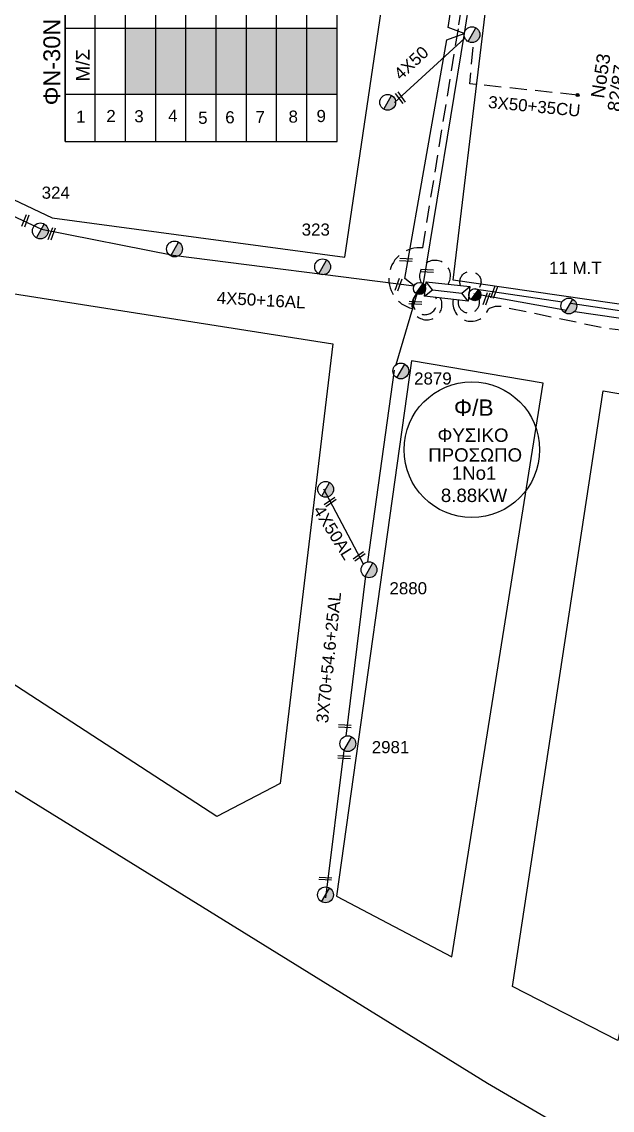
# Model space of a CAD drawing. Header units: millimetres. Extents: x 938 to 3112, y 793 to 1825.
# Drawn here: x 1315.6 to 1403.6, y 1164.4 to 1326.3 of the extents above; entities that cross this region are included whole.
import ezdxf
from ezdxf.enums import TextEntityAlignment as Align

# ---------------------------------------------------------------- set-up
doc = ezdxf.new("R2010")
doc.units = ezdxf.units.MM
doc.linetypes.add('DASHED', pattern=[19.05, 12.7, -6.35])
for name, color, linetype in [('Ασφαλειοκιβώτια Χ.Τ 9 αναχωρήσεων', 7, 'Continuous'), ('Γυμνά εναέρια ΧΤ (3Φ)   3x50+35CU', 7, 'Continuous'), ('Γυμνά εναέρια ΧΤ (3Φ)   4x50AL', 7, 'Continuous'), ('Γυμνά εναέρια ΧΤ και ΦΟΠ (3Φ)   4x50+16AL', 7, 'Continuous'), ('Επιγραφές - Σχήματα', 7, 'Continuous'), ('Καλώδια ΧΤ   3x150+50ALXLPE', 7, 'DASHED'), ('Καλώδια ΧΤ   3x150+70AL', 7, 'DASHED'), ('Μηχανική τομή', 7, 'Continuous'), ('Στύλος ΦΜ', 7, 'Continuous'), ('Στύλος ΦΜ @ 1', 7, 'Continuous'), ('Συνδέσεις', 7, 'Continuous'), ('Συνεστραμμένα ΧΤ   3x70+54.6+25AL', 7, 'SYN_LINE'), ('Υποσταθμός εναέριος 2 στύλων', 7, 'Continuous'), ('Υποσταθμός πόλεως', 7, 'Continuous'), ('Υπόβαθρο ΔΕΗ', 7, 'Continuous')]:
    doc.layers.add(name, color=color, linetype=linetype)
doc.styles.add('ar', font='arial.ttf')
doc.styles.get("Standard").update_dxf_attribs({"font": 'arial.ttf'})
doc.linetypes.add('SYN_LINE', pattern='A,0.5,-0.0001,["/\\/\\/\\/",Standard,S=0.1,R=0,X=0,Y=-0.05],-0.25', length=0.7501)

# ---------------------------------------------------------------- blocks, each defined once
blk = doc.blocks.new('ΑΣΦΑΛΕΙΟΚΙΒΩΤΙΟ ΥΠΟΣΤΑΘΜΟΥ 9 ΑΝΑΧΩΡΗΣΕΩΝ')
at = {"layer": 'Ασφαλειοκιβώτια Χ.Τ 9 αναχωρήσεων', "ltscale": 40}
for p, q in [((-23.8, 40.36), (24.02, 40.36)), ((-9.72, 40.36), (-9.72, -40.64)), ((9.94, 40.36), (9.94, -40.64)), ((-23.8, 31.36), (24.02, 31.36)), ((-23.8, 22.36), (24.02, 22.36)), ((-23.8, 13.36), (24.02, 13.36)), ((-23.8, 4.36), (24.02, 4.36)), ((-23.8, -4.64), (24.02, -4.64)), ((-23.8, -13.64), (24.02, -13.64)), ((-23.8, -22.64), (24.02, -22.64)), ((-23.8, -31.64), (24.02, -31.64))]:
    blk.add_line(p, q, dxfattribs=at)
at = {"layer": 'Ασφαλειοκιβώτια Χ.Τ 9 αναχωρήσεων'}
blk.add_lwpolyline([(-23.8, -40.64), (24.02, -40.64), (24.02, 40.36), (-23.8, 40.36)], close=True, dxfattribs=at)
for s, p in [('1', (-18.22, 37.06)), ('2', (-18.02, 28.07)), ('3', (-18.09, 19.73)), ('4', (-17.94, 9.66)), ('5', (-18.55, 0.71)), ('6', (-18.4, -7.35)), ('7', (-18.34, -16.37)), ('8', (-18.19, -26.2)), ('9', (-18.02, -34.53))]:
    blk.add_text(s, height=3.6, rotation=270, dxfattribs=at).set_placement(p)
at = {"layer": 'Ασφαλειοκιβώτια Χ.Τ 9 αναχωρήσεων', "ltscale": 40}
for tag, height, p in [('ΟΝΟΜΑ', 5, (-0.16, 44.31)), ('ΚΕΙΜΕΝΟ 1', 2, (17.06, 35.59)), ('ΚΕΙΜΕΝΟ 2', 2, (17.06, 26.88)), ('ΚΕΙΜΕΝΟ 3', 2, (17.06, 17.69)), ('ΚΕΙΜΕΝΟ 4', 2, (17.06, 8.71)), ('ΚΕΙΜΕΝΟ 5', 2, (17.06, -0.13)), ('ΚΕΙΜΕΝΟ 6', 2, (17.06, -9.05)), ('ΚΕΙΜΕΝΟ 7', 2, (17.06, -18.13)), ('ΚΕΙΜΕΝΟ 8', 2, (17.06, -26.85)), ('ΚΕΙΜΕΝΟ 9', 2, (17.06, -35.99)), ('ΣΧ', 2, (-0.1, -42.64))]:
    blk.add_attdef(tag, text='', height=height, dxfattribs=at).set_placement(p, align=Align.MIDDLE_CENTER)
blk = doc.blocks.new('ΥΠΟΣΤΑΘΜΟΣ ΕΝΑΕΡΙΟΣ ΕΠΙ 2 ΣΤΥΛΩΝ')
at = {"layer": 'Υποσταθμός εναέριος 2 στύλων', "linetype": 'Continuous'}
for points in [[(-11.97, -2.11, 0.574793), (-8.45, -0.07, 0.268822), (-9.64, 1.98)], [(9.68, -2.15, 0.574793), (13.19, -0.1, 0.268822), (12.01, 1.95)]]:
    blk.add_hatch(color=256, dxfattribs=at).paths.add_polyline_path(points)
for p, q in [((-11.97, -2.11), (-9.64, 1.98)), ((9.68, -2.15), (12.01, 1.95))]:
    blk.add_line(p, q, dxfattribs=at)
for centre in [(-10.81, -0.07), (10.84, -0.1)]:
    blk.add_circle(centre, 2.36, dxfattribs=at)
at = {"layer": 'Υποσταθμός πόλεως', "linetype": 'Continuous', "ltscale": 40}
blk.add_lwpolyline([(-8.57, 2.82), (8.57, 2.82), (8.57, -2.82), (-8.57, -2.82)], close=True, dxfattribs=at)
for points in [[(-5.75, 0), (-8.57, 2.82)], [(-8.57, -2.82), (-5.75, 0)], [(-5.75, 0), (5.75, 0)], [(5.75, 0), (8.57, 2.82)], [(8.57, -2.82), (5.75, 0)]]:
    blk.add_lwpolyline(points, dxfattribs=at)
at = {"layer": 'Υποσταθμός εναέριος 2 στύλων', "ltscale": 40, "flags": 1}
for tag, p in [('ΜΕΤΑΣΧΗΜΑΤΙΣΜΟΣ', (14.09, 2.51)), ('ΙΣΧΥΣ', (14.07, -0.28)), ('ΑΡΙΘΜΟΣ', (14.19, -3))]:
    blk.add_attdef(tag, p, '', height=1.8, dxfattribs=at)
blk = doc.blocks.new('ΥΠΑΡΧΩΝ ΤΣΙΜΕΝΤΕΝΙΟΣ ΣΤΥΛΟΣ')
at = {"layer": 'Στύλος ΦΜ'}
blk.add_hatch(color=256, dxfattribs=at).paths.add_polyline_path([(-1.29, -2.28, 0.574793), (2.62, 0, 0.268822), (1.3, 2.27)])
blk.add_line((-1.29, -2.28), (1.3, 2.27), dxfattribs=at)
blk.add_circle((0, 0), 2.62, dxfattribs=at)
at = {"layer": 'Στύλος ΦΜ', "flags": 4}
for tag, p in [('ΑΡΙΘΜΟΣ', (-4.68, 8.05)), ('ΤΥΠΟΣ', (-4.91, 3.03))]:
    blk.add_attdef(tag, p, '', height=4, dxfattribs=at)
blk = doc.blocks.new('ΜΗΧΑΝΙΚΗ ΤΟΜΗ')
at = {"layer": 'Μηχανική τομή', "ltscale": 40}
for p, q in [((-1.89, 0.78), (1.89, 0.78)), ((1.89, 0), (-1.89, 0))]:
    blk.add_line(p, q, dxfattribs=at)
blk = doc.blocks.new('_ΣΥΝΔΕΣΗ')
at = {"layer": 'Συνδέσεις', "linetype": 'SYN_LINE', "ltscale": 40}
blk.add_hatch(color=256, dxfattribs=at).paths.add_polyline_path([(0.5, -0.01, 1), (-0.5, -0.01, 1)])
at = {"layer": 'Συνδέσεις'}
blk.add_circle((0, -0.01), 0.5, dxfattribs=at)

msp = doc.modelspace()

# ---------------------------------------------------------------- hatches: boundary and pattern name
at = {"layer": 'Ασφαλειοκιβώτια Χ.Τ 9 αναχωρήσεων'}
for color, points in [(1, [(1331.07, 1325.38), (1331.07, 1315.55), (1335.57, 1315.55), (1335.57, 1325.38)]), (27, [(1335.57, 1325.38), (1335.57, 1315.55), (1340.07, 1315.55), (1340.07, 1325.38)]), (85, [(1340.07, 1325.38), (1340.07, 1315.55), (1344.57, 1315.55), (1344.57, 1325.38)]), (30, [(1344.57, 1325.38), (1344.57, 1315.55), (1349.07, 1315.55), (1349.07, 1325.38)]), (2, [(1349.07, 1325.38), (1349.07, 1315.55), (1353.57, 1315.55), (1353.57, 1325.38)]), (6, [(1353.57, 1325.38), (1353.57, 1315.55), (1358.07, 1315.55), (1358.07, 1325.38)]), (151, [(1358.07, 1325.38), (1358.07, 1315.55), (1362.57, 1315.55), (1362.57, 1325.38)])]:
    msp.add_hatch(color=color, dxfattribs=at).paths.add_polyline_path(points)

# ---------------------------------------------------------------- linework, layer by layer
at = {"layer": 'Γυμνά εναέρια ΧΤ (3Φ)   3x50+35CU', "color": 2, "linetype": 'DASHED', "ltscale": 0.2, "flags": 128}
msp.add_lwpolyline([(1398.39, 1315.42), (1382.35, 1317.1), (1382.82, 1322.56, -0.25725), (1381.87, 1323.53, -0.25725)], format="xyb", dxfattribs=at)
at = {"layer": 'Γυμνά εναέρια ΧΤ (3Φ)   4x50AL', "color": 6, "linetype": 'SYN_LINE', "ltscale": 15, "flags": 128}
msp.add_lwpolyline([(1371.12, 1314.33), (1381.61, 1323.88)], dxfattribs=at)
at = {"layer": 'Γυμνά εναέρια ΧΤ (3Φ)   4x50AL', "color": 85, "linetype": 'SYN_LINE', "ltscale": 15, "flags": 128}
msp.add_lwpolyline([(1366.51, 1245.66), (1360.6, 1256.8)], dxfattribs=at)
at = {"layer": 'Γυμνά εναέρια ΧΤ και ΦΟΠ (3Φ)   4x50+16AL', "color": 30, "flags": 128}
msp.add_lwpolyline([(1244.09, 1330.15), (1318.58, 1295.46), (1338.17, 1291.61), (1374.04, 1287.03)], dxfattribs=at)
at = {"layer": 'Επιγραφές - Σχήματα', "color": 85, "linetype": 'DASHED', "ltscale": 0.2}
msp.add_lwpolyline([(1375.34, 1292.69), (1380.73, 1325.86), (1385.61, 1359.89), (1386.42, 1360.77)], dxfattribs=at)
at = {"layer": 'Επιγραφές - Σχήματα', "color": 6, "linetype": 'SYN_LINE', "ltscale": 20}
for points in [[(1381.5, 1324.58), (1379.12, 1325.48), (1384.4, 1359.98), (1386.2, 1361.04)], [(1374.04, 1287.03), (1372.67, 1288.14), (1378.91, 1323.65), (1381.5, 1324.58)]]:
    msp.add_lwpolyline(points, dxfattribs=at)
at = {"layer": 'Επιγραφές - Σχήματα', "color": 202}
msp.add_circle((1382.64, 1262.67), 10.09, dxfattribs=at)
at = {"layer": 'Επιγραφές - Σχήματα', "color": 85, "linetype": 'DASHED', "ltscale": 0.2}
for centre, radius, start, end in [((1374.86, 1288.12), 4.59, 84.019, 256.3987), ((1375.96, 1284.21), 2.24, 132.6297, 27.6318)]:
    msp.add_arc(centre, radius, start, end, dxfattribs=at)
at = {"layer": 'Επιγραφές - Σχήματα', "color": 30, "linetype": 'DASHED', "ltscale": 0.2}
msp.add_arc((1377.16, 1288.53), 2.3, 327.4027, 205.7967, dxfattribs=at)
at = {"layer": 'Επιγραφές - Σχήματα', "color": 6, "linetype": 'DASHED', "ltscale": 0.2}
msp.add_arc((1375.65, 1284.54), 1.79, 132.5494, 26.0279, dxfattribs=at)
at = {"layer": 'Επιγραφές - Σχήματα', "color": 27, "linetype": 'DASHED', "ltscale": 0.2}
msp.add_arc((1382.2, 1284.61), 1.6, 167.7274, 17.5537, dxfattribs=at)
at = {"layer": 'Καλώδια ΧΤ   3x150+50ALXLPE', "color": 1, "linetype": 'DASHED', "ltscale": 0.2, "flags": 128}
msp.add_lwpolyline([(1379.87, 1285.03, 0.942674), (1385.11, 1283.63, -0.220495), (1387.62, 1283.85), (1402.12, 1280.85), (1424.83, 1277.95, -0.053316), (1426.78, 1277.48, 0.119804), (1429.05, 1277.25, -0.108742), (1430.21, 1277.16), (1460.21, 1271.33), (1502.5, 1264.51), (1503.49, 1298.25, -1.038174), (1503.74, 1302.14)], format="xyb", dxfattribs=at)
at = {"layer": 'Καλώδια ΧΤ   3x150+70AL', "color": 151, "ltscale": 0.2, "flags": 128}
msp.add_lwpolyline([(1380.96, 1287.08, -1.861038), (1383.51, 1286.47)], format="xyb", dxfattribs=at)
at = {"layer": 'Καλώδια ΧΤ   3x150+70AL', "color": 151, "linetype": 'SYN_LINE', "ltscale": 15, "flags": 128}
for points in [[(1383.05, 1286.59), (1396.08, 1284.64)], [(1397.34, 1284.46), (1428.29, 1279.84), (1428.16, 1278.86)]]:
    msp.add_lwpolyline(points, dxfattribs=at)
at = {"layer": 'Συνεστραμμένα ΧΤ   3x70+54.6+25AL', "color": 2, "linetype": 'SYN_LINE', "ltscale": 20}
for p, q in [((1387.22, 1361.64), (1381.5, 1324.58)), ((1381.5, 1324.58), (1375.39, 1287.38))]:
    msp.add_line(p, q, dxfattribs=at)
at = {"layer": 'Συνεστραμμένα ΧΤ   3x70+54.6+25AL', "color": 85, "linetype": 'SYN_LINE', "ltscale": 8, "flags": 128}
msp.add_lwpolyline([(1374.44, 1285.86), (1371.31, 1275.29)], dxfattribs=at)
at = {"layer": 'Συνεστραμμένα ΧΤ   3x70+54.6+25AL', "color": 27, "linetype": 'SYN_LINE', "ltscale": 15, "flags": 128}
msp.add_lwpolyline([(1382.93, 1285.92), (1396.74, 1283.42)], dxfattribs=at)
at = {"layer": 'Συνεστραμμένα ΧΤ   3x70+54.6+25AL', "color": 27, "linetype": 'SYN_LINE', "ltscale": 20, "flags": 128}
msp.add_lwpolyline([(1397.96, 1283.24), (1427.07, 1279.02)], dxfattribs=at)
at = {"layer": 'Συνεστραμμένα ΧΤ   3x70+54.6+25AL', "color": 85, "linetype": 'SYN_LINE', "ltscale": 20, "flags": 128}
for points in [[(1371.07, 1274.49), (1367.1, 1245.97)], [(1366.83, 1243.93), (1363.86, 1220.08)], [(1363.59, 1217.92), (1360.86, 1196.01)]]:
    msp.add_lwpolyline(points, dxfattribs=at)
at = {"layer": 'Υπόβαθρο ΔΕΗ', "flags": 128}
for points in [[(1247.52, 1402.57), (1242.41, 1398.86), (1247.03, 1331.81), (1320.14, 1297.14), (1363.73, 1291.32), (1374.54, 1364.42), (1247.52, 1402.57)], [(1388.51, 1359.72), (1439.04, 1344.42), (1427.54, 1281.01), (1379.87, 1287.9), (1388.51, 1359.72)], [(1404.4, 1174.77), (1388.7, 1182.83), (1402.2, 1271.42), (1425.17, 1267.53), (1404.4, 1174.77)], [(1404.4, 1174.77), (1388.7, 1182.83), (1402.2, 1271.42), (1425.17, 1267.53), (1404.4, 1174.77)]]:
    msp.add_lwpolyline(points, dxfattribs=at)
for points in [[(1354.12, 1213), (1344.66, 1208.09), (1258.27, 1264.24), (1233.51, 1279.91), (1248.77, 1318.54), (1314.25, 1285.88), (1361.94, 1278.4)], [(1354.12, 1213), (1344.66, 1208.09), (1258.27, 1264.24), (1233.51, 1279.91), (1248.77, 1318.54), (1314.25, 1285.88), (1361.94, 1278.4)], [(1379.67, 1187.26), (1393.25, 1272.58), (1373.66, 1275.87), (1362.49, 1196.27)], [(1379.67, 1187.26), (1393.25, 1272.58), (1373.66, 1275.87), (1362.49, 1196.27)]]:
    msp.add_lwpolyline(points, close=True, dxfattribs=at)
msp.add_lwpolyline([(968.38, 1262.3), (1005.47, 1287.97), (1014.92, 1295.64, -0.130124), (1034.24, 1303.02), (1175.39, 1294.7, -0.110076), (1201.96, 1285.33), (1304.22, 1218.33), (1384.98, 1168.46), (1393.57, 1163.42, 0.165982), (1435.91, 1153.55), (1472.6, 1165.05), (1488.44, 1174, -0.021018), (1470.61, 1112.18, -0.014819), (1448.44, 1053.13, 0.028235), (1433.99, 1007.54, -0.000628), (1418.67, 960, 0.029886), (1405.42, 904.78), (1297.7, 842.37), (1280.84, 831.49), (1256.36, 814.91), (1238.89, 804.31)], format="xyb", dxfattribs=at)
msp.add_lwpolyline([(968.38, 1262.3), (1005.47, 1287.97), (1014.92, 1295.64, -0.130124), (1034.24, 1303.02), (1175.39, 1294.7, -0.110076), (1201.96, 1285.33), (1304.22, 1218.33), (1384.98, 1168.46), (1393.57, 1163.42, 0.165982), (1435.91, 1153.55), (1472.6, 1165.05), (1488.44, 1174, -0.021018), (1470.61, 1112.18, -0.014819), (1448.44, 1053.13, 0.028235), (1433.99, 1007.54, -0.000628), (1418.67, 960, 0.029886), (1405.42, 904.78), (1297.7, 842.37), (1280.84, 831.49), (1256.36, 814.91), (1238.89, 804.31)], format="xyb", dxfattribs=at)

# ---------------------------------------------------------------- block references
at = {"layer": 'Ασφαλειοκιβώτια Χ.Τ 9 αναχωρήσεων', "xscale": 0.5, "yscale": 0.5, "zscale": 0.5, "rotation": 90}
msp.add_blockref('ΑΣΦΑΛΕΙΟΚΙΒΩΤΙΟ ΥΠΟΣΤΑΘΜΟΥ 9 ΑΝΑΧΩΡΗΣΕΩΝ', (1342.25, 1320.41), dxfattribs=at).add_auto_attribs({'ΟΝΟΜΑ': 'ΦΝ-30Ν'})
at = {"layer": 'Μηχανική τομή'}
for p, xscale, yscale, zscale, rotation in [((1371.86, 1314.91), 0.5000000000000195, 0.5000000000000195, 0.5000000000000195, 306.4553333341271), ((1316.35, 1296.65), 0.4999999999999805, 0.4999999999999805, 0.4999999999999805, 69.8114535285916), ((1320.27, 1294.71), 0.4999999999999805, 0.4999999999999805, 0.4999999999999805, 69.8114535285916), ((1372.83, 1290.72), 0.499999999999952, 0.499999999999952, 0.499999999999952, 356.8820840265362), ((1375.98, 1289.09), 0.499999999999952, 0.499999999999952, 0.499999999999952, 356.8820840265362), ((1371.91, 1287.16), 0.4999999999999805, 0.4999999999999805, 0.4999999999999805, 69.8114535285916), ((1385.01, 1285.04), 0.4999999999999805, 0.4999999999999805, 0.4999999999999805, 69.8114535285916), ((1386.16, 1286.03), 0.4999999999999805, 0.4999999999999805, 0.4999999999999805, 69.8114535285916), ((1374.23, 1284.3), 0.499999999999952, 0.499999999999952, 0.499999999999952, 356.8820840265362), ((1361.67, 1254.73), 0.4999999999999865, 0.4999999999999865, 0.4999999999999865, 34.69033422070765), ((1365.98, 1246.65), 0.4999999999999865, 0.4999999999999865, 0.4999999999999865, 34.69033422070765), ((1363.72, 1221.35), 0.499999999999952, 0.499999999999952, 0.499999999999952, 356.8820840265362), ((1363.61, 1216.74), 0.499999999999952, 0.499999999999952, 0.499999999999952, 356.8820840265362), ((1360.81, 1198.67), 0.499999999999952, 0.499999999999952, 0.499999999999952, 356.8820840265362)]:
    msp.add_blockref('ΜΗΧΑΝΙΚΗ ΤΟΜΗ', p, dxfattribs=dict(at, xscale=xscale, yscale=yscale, zscale=zscale, rotation=rotation))
at = {"layer": 'Στύλος ΦΜ @ 1', "ltscale": 40, "xscale": 0.4499999999998181, "yscale": 0.4499999999998181, "zscale": 0.4499999999998181}
for p in [(1382.67, 1324.4), (1382.67, 1324.4), (1370.12, 1314.34), (1370.12, 1314.34), (1338.38, 1292.53), (1338.38, 1292.53), (1360.88, 1256.77), (1360.88, 1256.77), (1360.86, 1196.45), (1360.86, 1196.45)]:
    msp.add_blockref('ΥΠΑΡΧΩΝ ΤΣΙΜΕΝΤΕΝΙΟΣ ΣΤΥΛΟΣ', p, dxfattribs=at)
at = {"layer": 'Στύλος ΦΜ @ 1', "ltscale": 40}
ref = msp.add_blockref('ΥΠΑΡΧΩΝ ΤΣΙΜΕΝΤΕΝΙΟΣ ΣΤΥΛΟΣ', (1318.39, 1295.21), dxfattribs=dict(at, xscale=0.4499999999998181, yscale=0.4499999999998181, zscale=0.4499999999998181))
ref.add_attrib('ΤΥΠΟΣ', '324', (1318.59, 1300), dxfattribs={"layer": 'Στύλος ΦΜ', "height": 1.8, "flags": 4})
ref = msp.add_blockref('ΥΠΑΡΧΩΝ ΤΣΙΜΕΝΤΕΝΙΟΣ ΣΤΥΛΟΣ', (1318.39, 1295.21), dxfattribs=dict(at, xscale=0.4499999999998181, yscale=0.4499999999998181, zscale=0.4499999999998181))
ref.add_attrib('ΤΥΠΟΣ', '324', (1318.59, 1300), dxfattribs={"layer": 'Στύλος ΦΜ', "height": 1.8, "flags": 4})
ref = msp.add_blockref('ΥΠΑΡΧΩΝ ΤΣΙΜΕΝΤΕΝΙΟΣ ΣΤΥΛΟΣ', (1360.42, 1289.86), dxfattribs=dict(at, xscale=0.4499999999998181, yscale=0.4499999999998181, zscale=0.4499999999998181))
ref.add_attrib('ΤΥΠΟΣ', '323', (1357.31, 1294.51), dxfattribs={"layer": 'Στύλος ΦΜ', "height": 1.8, "flags": 4})
ref = msp.add_blockref('ΥΠΑΡΧΩΝ ΤΣΙΜΕΝΤΕΝΙΟΣ ΣΤΥΛΟΣ', (1360.42, 1289.86), dxfattribs=dict(at, xscale=0.4499999999998181, yscale=0.4499999999998181, zscale=0.4499999999998181))
ref.add_attrib('ΤΥΠΟΣ', '323', (1357.31, 1294.51), dxfattribs={"layer": 'Στύλος ΦΜ', "height": 1.8, "flags": 4})
ref = msp.add_blockref('ΥΠΑΡΧΩΝ ΤΣΙΜΕΝΤΕΝΙΟΣ ΣΤΥΛΟΣ', (1397.09, 1284.04), dxfattribs=dict(at, xscale=0.4499999999998181, yscale=0.4499999999998181, zscale=0.4499999999998181))
ref.add_attrib('ΤΥΠΟΣ', '11 M.T', (1394.14, 1288.82), dxfattribs={"layer": 'Στύλος ΦΜ', "height": 1.8, "flags": 4})
ref = msp.add_blockref('ΥΠΑΡΧΩΝ ΤΣΙΜΕΝΤΕΝΙΟΣ ΣΤΥΛΟΣ', (1397.09, 1284.04), dxfattribs=dict(at, xscale=0.4499999999998181, yscale=0.4499999999998181, zscale=0.4499999999998181))
ref.add_attrib('ΤΥΠΟΣ', '11 M.T', (1394.14, 1288.82), dxfattribs={"layer": 'Στύλος ΦΜ', "height": 1.8, "flags": 4})
ref = msp.add_blockref('ΥΠΑΡΧΩΝ ΤΣΙΜΕΝΤΕΝΙΟΣ ΣΤΥΛΟΣ', (1372.06, 1274.38), dxfattribs=dict(at, xscale=0.4499999999998181, yscale=0.4499999999998181, zscale=0.4499999999998181))
ref.add_attrib('ΑΡΙΘΜΟΣ', '2879', (1374.05, 1272.36), dxfattribs={"layer": 'Στύλος ΦΜ', "height": 1.8, "flags": 4})
ref = msp.add_blockref('ΥΠΑΡΧΩΝ ΤΣΙΜΕΝΤΕΝΙΟΣ ΣΤΥΛΟΣ', (1367.33, 1244.81), dxfattribs=dict(at, xscale=0.4499999999998181, yscale=0.4499999999998181, zscale=0.4499999999998181))
ref.add_attrib('ΤΥΠΟΣ', '2880', (1370.38, 1241.16), dxfattribs={"layer": 'Στύλος ΦΜ', "height": 1.8, "flags": 4})
ref = msp.add_blockref('ΥΠΑΡΧΩΝ ΤΣΙΜΕΝΤΕΝΙΟΣ ΣΤΥΛΟΣ', (1364.17, 1218.94), dxfattribs=dict(at, xscale=0.4499999999998181, yscale=0.4499999999998181, zscale=0.4499999999998181))
ref.add_attrib('ΤΥΠΟΣ', '2981', (1367.74, 1217.53), dxfattribs={"layer": 'Στύλος ΦΜ', "height": 1.8, "flags": 4})
ref = msp.add_blockref('ΥΠΑΡΧΩΝ ΤΣΙΜΕΝΤΕΝΙΟΣ ΣΤΥΛΟΣ', (1364.17, 1218.94), dxfattribs=dict(at, xscale=0.4499999999998181, yscale=0.4499999999998181, zscale=0.4499999999998181))
ref.add_attrib('ΤΥΠΟΣ', '2981', (1367.74, 1217.53), dxfattribs={"layer": 'Στύλος ΦΜ', "height": 1.8, "flags": 4})
at = {"layer": 'Συνδέσεις', "xscale": 0.4500000000000455, "yscale": 0.4500000000000455, "zscale": 0.4500000000000455}
msp.add_blockref('_ΣΥΝΔΕΣΗ', (1398.39, 1315.43), dxfattribs=at)
at = {"layer": 'Υποσταθμός εναέριος 2 στύλων', "lineweight": 30, "xscale": 0.3823621487058545, "yscale": 0.3823621487058545, "zscale": 0.3823621487058545, "rotation": 353.593655971415}
msp.add_blockref('ΥΠΟΣΤΑΘΜΟΣ ΕΝΑΕΡΙΟΣ ΕΠΙ 2 ΣΤΥΛΩΝ', (1378.97, 1286.22), dxfattribs=at)

# ---------------------------------------------------------------- texts
at = {"layer": 'Γυμνά εναέρια ΧΤ (3Φ)   3x50+35CU'}
msp.add_text('3X50+35CU', height=1.8, rotation=354.4777, dxfattribs=at).set_placement((1391.95, 1313.75), align=Align.MIDDLE)
at = {"layer": 'Γυμνά εναέρια ΧΤ (3Φ)   4x50AL'}
for s, rotation, p in [('4X50', 42.8517, (1373.61, 1320.2)), ('4X50AL', 302.2204, (1362.09, 1250.36))]:
    msp.add_text(s, height=1.8, rotation=rotation, dxfattribs=at).set_placement(p, align=Align.MIDDLE)
at = {"layer": 'Γυμνά εναέρια ΧΤ και ΦΟΠ (3Φ)   4x50+16AL'}
msp.add_text('4X50+16AL', height=1.8, rotation=356.8232, dxfattribs=at).set_placement((1351.27, 1284.93), align=Align.MIDDLE)
at = {"layer": 'Επιγραφές - Σχήματα', "color": 1, "style": 'ar'}
for s, height, p in [('Φ/Β', 2.43, (1382.93, 1268.98)), ('ΦΥΣΙΚΟ ', 1.988, (1383.2, 1264.83)), ('1No1', 1.988, (1382.98, 1259.18)), ('8.88KW', 1.988, (1382.97, 1255.88))]:
    msp.add_text(s, height=height, dxfattribs=at).set_placement(p, align=Align.MIDDLE)
at = {"layer": 'Επιγραφές - Σχήματα', "linetype": 'DASHED', "ltscale": 0.2, "char_height": 2, "attachment_point": 1}
for s, insert, width, rotation in [('Μ/Σ', (1323.72, 1317.45), 4.7271, 90), ('Νο53', (1400.34, 1315.12), 17.7581, 81.5517), ('82/87', (1402.8, 1313.14), 17.7581, 81.5517)]:
    msp.add_mtext(s, dxfattribs=dict(at, insert=insert, width=width, rotation=rotation))
at = {"layer": 'Επιγραφές - Σχήματα', "color": 1, "insert": (1376.15, 1262.88), "char_height": 1.988, "width": 14.3132, "attachment_point": 1}
msp.add_mtext('ΠΡΟΣΩΠΟ', dxfattribs=at)
at = {"layer": 'Συνεστραμμένα ΧΤ   3x70+54.6+25AL', "ltscale": 20}
msp.add_text('3X70+54.6+25AL', height=1.8, rotation=84.2319, dxfattribs=at).set_placement((1361.31, 1231.76), align=Align.MIDDLE)

doc.saveas('drawing.dxf')
